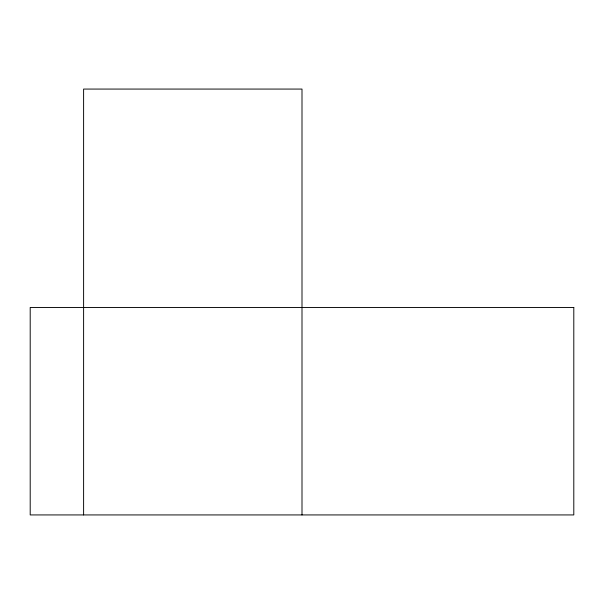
<?xml version="1.0" encoding="UTF-8"?>
<svg xmlns="http://www.w3.org/2000/svg" width="604" height="604" viewBox="0 0 604 604"><rect width="100%" height="100%" fill="white"/><g stroke="black" fill="none" stroke-linecap="round" stroke-linejoin="round"><path stroke-width="0.91" d="M302 514.933L302 89.067L83.609 89.067L83.609 514.933M573.8 307.459L30.2 307.459L30.2 514.933L573.8 514.933L573.8 307.459"/></g></svg>
